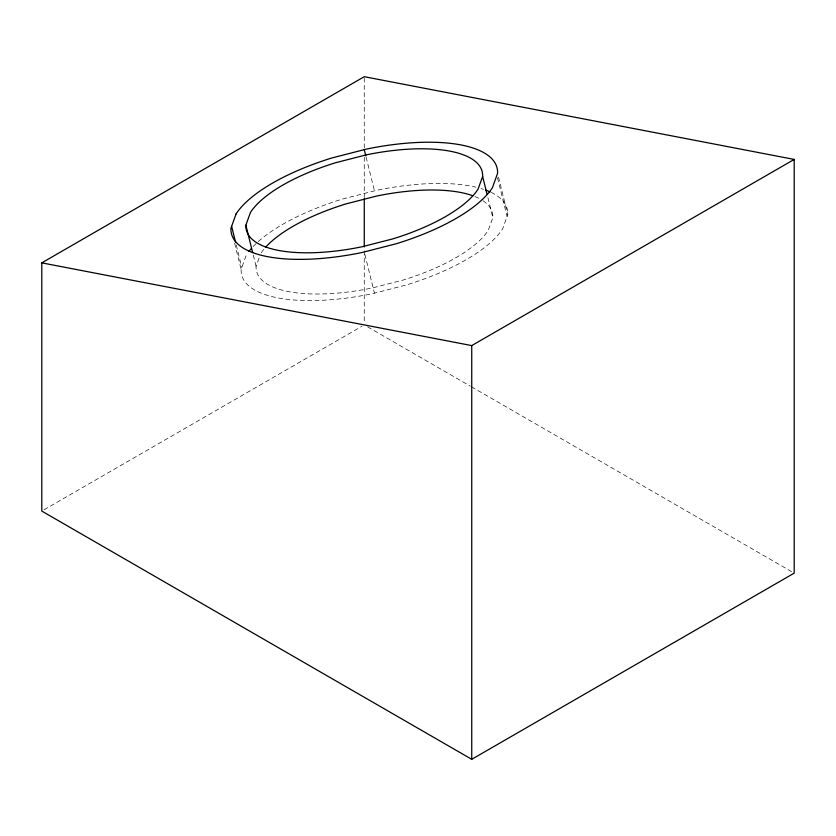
<?xml version="1.0" encoding="UTF-8"?>
<svg xmlns="http://www.w3.org/2000/svg" width="836" height="836" viewBox="0 0 836 836"><rect width="100%" height="100%" fill="white"/><g stroke="black" fill="none" stroke-linecap="round" stroke-linejoin="round"><path stroke-width="0.63" stroke-dasharray="4.18 3.13" d="M498.507 177.096L507.776 214.559L502.624 228.886A136.811 49.951 -13.9 0 1 406.672 284.888L372.083 293.76A136.811 49.951 -13.9 0 1 241.134 269.464L246.286 255.137A136.811 49.951 -13.9 0 1 247.55 253.266M487.89 197.662L492.832 217.642L488.255 230.36A121.471 44.36 -13.9 0 1 403.067 280.081L372.354 287.96A121.471 44.36 -13.9 0 1 256.077 266.381L259.4 257.143M44.057 509.782L361.998 326.218M367.641 326.876L470.334 386.159M471.462 386.807L791.943 571.834M497.504 177.775L507.086 216.482M366.116 157.158L374.455 190.869M364.872 254.437L374.455 293.154M253.298 255.147L256.077 266.381M236.264 245.052L241.823 267.541M234.644 243.234L241.134 269.464M364.256 77.988L364.256 148.171M364.256 157.262L364.256 197.557M364.256 250.842L364.256 322.32M261.229 252.785A121.471 44.36 -13.9 0 1 264.688 248.302M474.9 196.554A121.471 44.36 -13.9 0 1 481.839 200.003M482.999 200.744A121.471 44.36 -13.9 0 1 492.832 217.642M253.078 246.61A136.811 49.951 -13.9 0 1 342.237 199.135L376.817 190.263A136.811 49.951 -13.9 0 1 475.893 187.17M481.045 188.549A136.811 49.951 -13.9 0 1 483.48 189.312M491.098 192.364A136.811 49.951 -13.9 0 1 507.776 214.559"/><path stroke-width="1.25" d="M252.671 252.65L245.878 225.177L250.455 212.448A121.471 44.36 -13.9 0 1 335.644 162.727L366.356 154.848A121.471 44.36 -13.9 0 1 482.633 176.427L486.96 193.91M482.633 176.427L478.056 189.145A121.471 44.36 -13.9 0 1 392.868 238.877L362.155 246.745A121.471 44.36 -13.9 0 1 245.878 225.177M41.8 262.859L364.256 76.693L794.2 159.425L794.2 573.141L471.744 759.307L41.8 511.089L41.8 262.859L471.744 345.592L794.2 159.425M364.256 149.665L365.802 155.904M231.624 226.326L235.647 242.555M471.744 345.592L471.744 759.307M364.256 198.853L364.256 246.944M265.482 247.404A121.471 44.36 -13.9 0 1 345.843 203.942L376.555 196.063A121.471 44.36 -13.9 0 1 472.643 195.697M248.95 251.385A136.811 49.951 -13.9 0 1 251.322 248.522M485.8 190.127A136.811 49.951 -13.9 0 1 490.095 191.893M236.086 213.922L230.935 228.249A136.811 49.951 -13.9 0 0 361.894 252.545L396.473 243.684A136.811 49.951 -13.9 0 0 492.425 187.682L497.577 173.355A136.811 49.951 -13.9 0 0 366.628 149.048L332.038 157.92A136.811 49.951 -13.9 0 0 236.086 213.922"/></g></svg>
